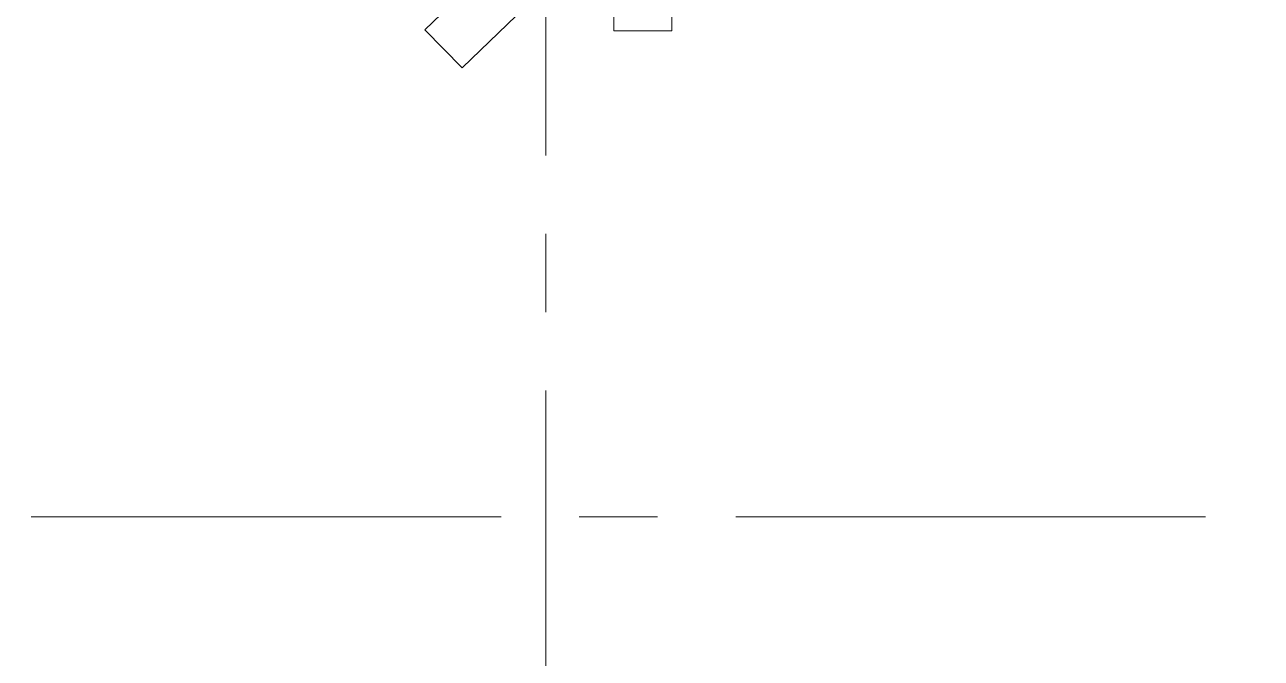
# Model space of a CAD drawing. Header units: millimetres. Extents: x 3795014 to 4300160, y 3869364 to 4016788.
# Drawn here: x 4224155 to 4225409, y 3925332 to 3925975 of the extents above; entities that cross this region are included whole.
import ezdxf

# ---------------------------------------------------------------- set-up
doc = ezdxf.new("R2010")
doc.units = ezdxf.units.MM
doc.linetypes.add('осевая2', pattern=[28.575, 19.05, -3.175, 3.175, -3.175])
doc.layers.add('Дополнительная', color=7, linetype='Continuous', lineweight=18)
doc.layers.add('оси', color=7, linetype='осевая2', lineweight=13)

msp = doc.modelspace()

# ---------------------------------------------------------------- linework, layer by layer
at = {"layer": 'Дополнительная', "linetype": 'Continuous'}
for p, q in [((4224676.3, 3926080.7, 0), (4224561.2, 3925969.5, 0)), ((4224598.8, 3925930.7, 0), (4224713.8, 3926041.9, 0)), ((4224811.5, 3926037.3, 0), (4224811.5, 3925968.3, 0)), ((4224752.8, 3925968.3, 0), (4224752.8, 3925996.6, 0)), ((4224561.2, 3925969.5, 0), (4224598.8, 3925930.7, 0)), ((4224752.8, 3925968.3, 0), (4224811.5, 3925968.3, 0))]:
    msp.add_line(p, q, dxfattribs=at)
at = {"layer": 'оси', "ltscale": 25}
for p, q in [((4224683.7, 3929175.6), (4224683.7, 3920275.6)), ((4217732.7, 3925475.6), (4229531.2, 3925475.6))]:
    msp.add_line(p, q, dxfattribs=at)

doc.saveas('drawing.dxf')
